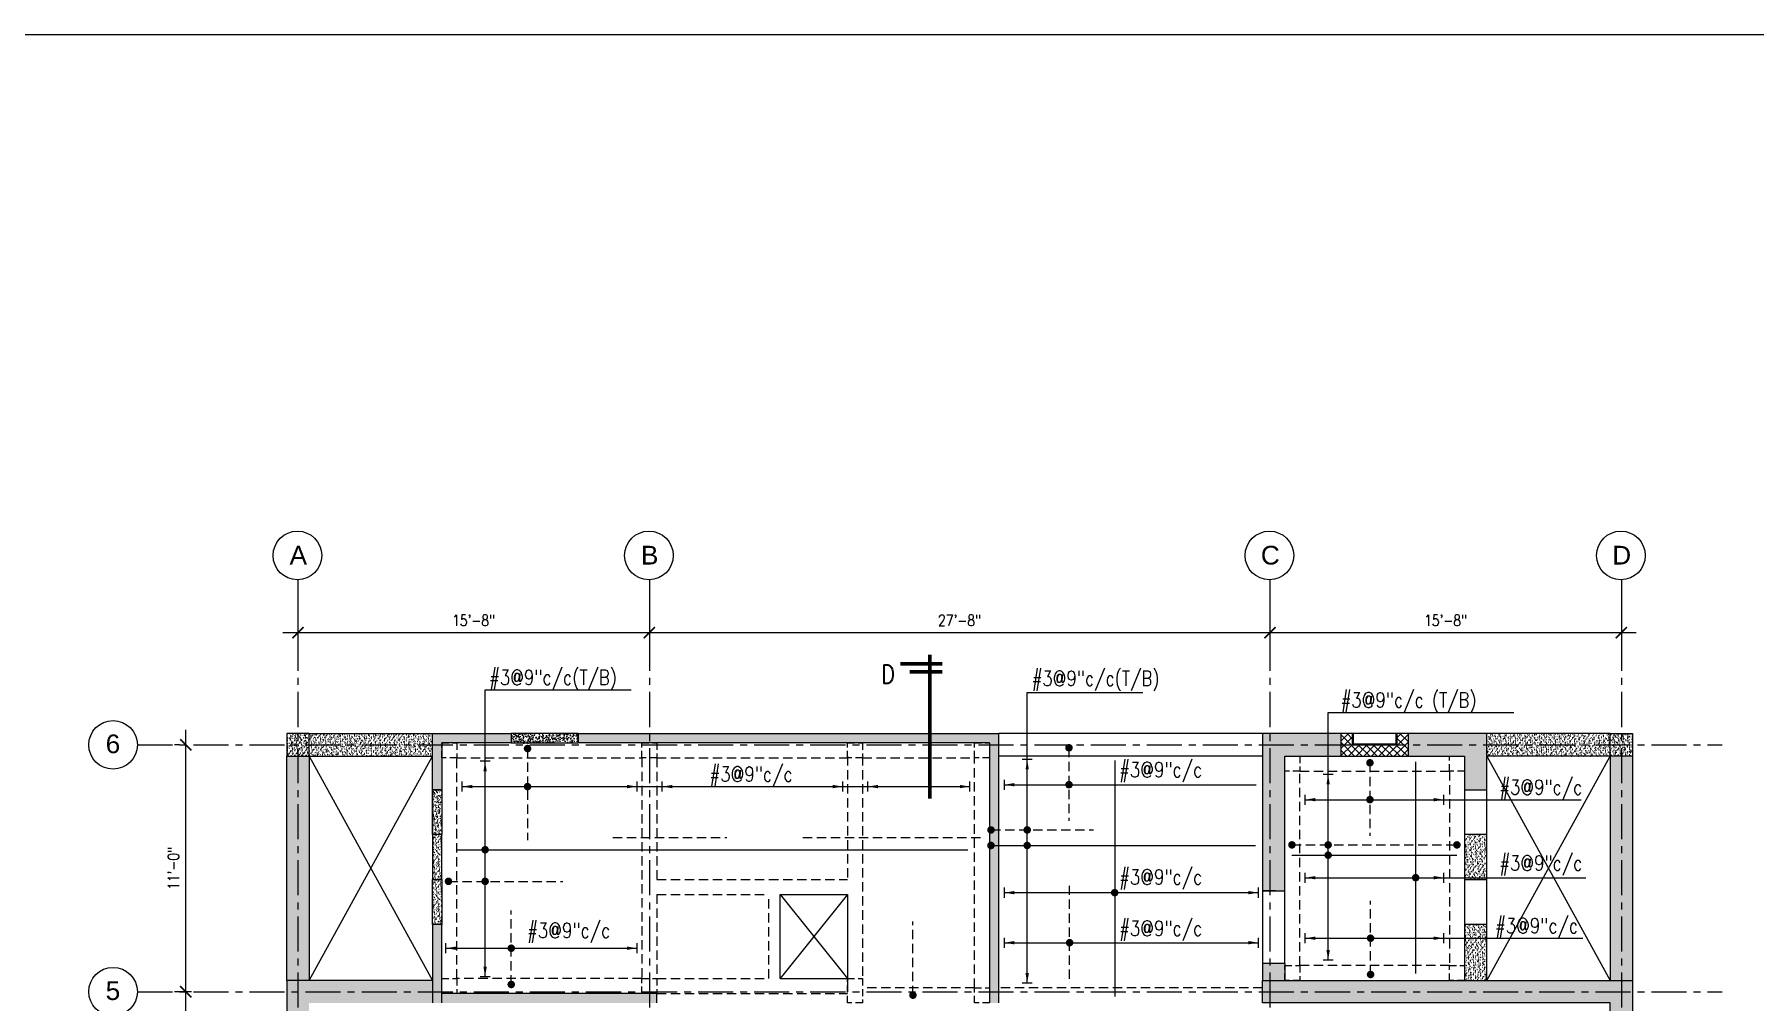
# Model space of a CAD drawing. Header units: inches. Extents: x 17147 to 26472, y -24737 to -16604.
# Drawn here: x 20812 to 21732, y -23245 to -22728 of the extents above; entities that cross this region are included whole.
import ezdxf
from ezdxf.enums import TextEntityAlignment as Align

# ---------------------------------------------------------------- set-up
doc = ezdxf.new("R2010")
doc.units = ezdxf.units.IN
doc.header["$MEASUREMENT"] = 0
doc.linetypes.add('CENTER', pattern=[2, 1.25, -0.25, 0.25, -0.25])
doc.linetypes.add('HIDDEN', pattern=[0.375, 0.25, -0.125])
for name, color, linetype in [('A-HATCH RCC', 8, 'Continuous'), ('A-RCC-SHWL', 4, 'Continuous'), ('A-WALL-B', 33, 'Continuous'), ('A-WALL-RAMPED EARTH', 4, 'Continuous'), ('ARROW', 2, 'Continuous'), ('BOTT. BAR', 5, 'Continuous'), ('DIM', 2, 'Continuous'), ('DOT', 2, 'Continuous'), ('GC', 3, 'Continuous'), ('Grid line', 1, 'CENTER'), ('GT', 4, 'Continuous'), ('LEVEL', 2, 'Continuous'), ('P-BEAM', 3, 'Continuous'), ('SECMARK', 2, 'Continuous'), ('TEXT2', 3, 'Continuous'), ('TEXT3', 4, 'Continuous'), ('TOP BAR', 5, 'HIDDEN'), ('WALL', 3, 'Continuous')]:
    doc.layers.add(name, color=color, linetype=linetype)
doc.layers.add('GD', color=1, linetype='Continuous', lineweight=9)
doc.styles.add('dim', font='arial.ttf')
doc.styles.add('DIM 1_1 (A)', font='simplex.shx', dxfattribs={"width": 0.8})
doc.styles.add('DIM 1_8 (A)', font='simplex.shx', dxfattribs={"width": 0.8})
doc.styles.add('DIM 3_16 (A)', font='simplex.shx', dxfattribs={"width": 0.8})
doc.dimstyles.new('DIM 3_16 (A)', dxfattribs={"dimtxt": 6, "dimasz": 6, "dimexe": 6, "dimexo": 6, "dimgap": 3, "dimtad": 1, "dimdec": 0, "dimzin": 3, "dimdsep": 46, "dimlunit": 4, "dimtxsty": 'DIM 3_16 (A)', "dimblk": 'ARCHTICK', "dimcen": 6, "dimdle": 8, "dimclrd": 2, "dimclre": 2, "dimclrt": 3, "dimadec": 0, "dimazin": 2, "dimtfac": 1, "dimtdec": 0, "dimtofl": 0, "dimtmove": 0, "dimatfit": 3, "dimfxl": 0, "dimtolj": 1, "dimtzin": 0, "dimlwd": -1, "dimlwe": -1, "dimarcsym": 0})
pattern_1 = [(127.5, (-13273782.693, -107078831.9895), (-1.957652949317, -0.06400125184), [0, -1.54432, 0, -1.7272, 0, -1.651]), (97.5, (-13273782.693, -107078831.9895), (-2.867300402273, 1.79809313255), [0, -0.83312, 0, -1.39192, 0, -0.5334]), (57.5, (-13273782.693, -107078833.2392), (-0.005748738714, 3.163969480966), [0, -0.508, 0, -1.8288, 0, -2.3876]), (47.5, (-13273782.693, -107078833.2392), (-0.89171729303, 3.05422580989), [0, -0.254, 0, -1.19888, 0, -1.3716])]
pattern_2 = [(127.5, (-13273782.693, -107078831.9895), (-1.957652949317, -0.06400125184), [0, -1.54432, 0, -1.7272, 0, -1.651]), (97.5, (-13273782.693, -107078831.9895), (-2.867300402273, 1.79809313255), [0, -0.83312, 0, -1.39192, 0, -0.5334]), (57.5, (-13273782.693, -107078833.2392), (-0.005748738714, 3.163969480966), [0, -0.508, 0, -1.8288, 0, -2.3876]), (47.5, (-13273782.693, -107078833.2392), (-0.89171729303, 3.05422580989), [0, -0.254, 0, -1.19888, 0, -1.3716])]
pattern_3 = [(140, (-13273782.693, -107078831.9895), (0.31878171078, 3.64369337992), [0.381, -4.191]), (85, (-13273782.693, -107078831.9895), (-3.82113690478, -0.7048684285), [0.3048, -3.3528116834]), (190.4514447, (-13273782.6664, -107078831.686), (-3.50235503824, 2.93882494181), [0.323800176, -3.561804892]), (136.1842, (-13273783.709, -107078831.9895), (0.84084655865, 5.42158081784), [0.5715, -6.2865]), (186.63555761, (-13273783.639, -107078831.5377), (-4.94852249195, 4.74808268103), [0.4857004628, -5.3427121632]), (81.18415117, (-13273783.709, -107078831.9895), (-4.9485224917, 4.7480826813), [0.4571993414, -5.0291946384]), (111, (-13273783.455, -107078831.4815), (2.04530396374, 3.03228782538), [0.381, -4.191]), (56, (-13273783.455, -107078831.4815), (-3.68375932245, 1.23604056695), [0.3048, -3.3528]), (161.451445, (-13273783.2845, -107078831.2288), (-1.63845537772, 4.26832838557), [0.323800176, -3.561798752]), (127.5, (-13273782.693, -107078831.9895), (-1.691100777463, 0.061772065012), [0, -3.31216, 0, -3.4036, 0, -3.3655]), (97.5, (-13273782.693, -107078831.9895), (-2.003611496362, 1.336393250206), [0, -1.94056, 0, -3.23596, 0, -1.2827]), (57.5, (-13273782.693, -107078833.1223), (0.114574879853, 2.711811903337), [0, -1.27, 0, -3.9624, 0, -5.2578]), (47.5, (-13273782.693, -107078833.6303), (-0.508529820667, 2.96258362772), [0, -1.651, 0, -2.63144, 0, -3.7338])]

# ---------------------------------------------------------------- blocks, each defined once
blk = doc.blocks.new('_ARCHTICK')
at = {"color": 0, "linetype": 'ByBlock', "const_width": 0.15}
blk.add_lwpolyline([(-0.5, -0.5), (0.5, 0.5)], dxfattribs=at)
blk = doc.blocks.new('*D58')
at = {"layer": 'DEFPOINTS', "color": 0, "transparency": 16777216}
for p in [(20953.05, -23029.36), (21141.05, -23029.55), (21141.05, -23048.04)]:
    blk.add_point(p, dxfattribs=at)
at = {"layer": 'DIM', "color": 2, "transparency": 16777216}
for p, q in [((20953.05, -23035.36), (20953.05, -23054.04)), ((21141.05, -23035.55), (21141.05, -23054.04)), ((20945.05, -23048.04), (21149.05, -23048.04))]:
    blk.add_line(p, q, dxfattribs=at)
at = {"layer": 'DIM', "color": 2, "transparency": 16777216, "xscale": 6, "yscale": 6, "zscale": 6, "rotation": 180}
blk.add_blockref('_ARCHTICK', (20953.05, -23048.04), dxfattribs=at)
at = {"layer": 'DIM', "color": 2, "transparency": 16777216, "xscale": 6, "yscale": 6, "zscale": 6}
blk.add_blockref('_ARCHTICK', (21141.05, -23048.04), dxfattribs=at)
at = {"layer": 'DIM', "color": 3, "transparency": 16777216, "insert": (21047.05, -23041.47), "char_height": 6, "attachment_point": 5, "style": 'DIM 3_16 (A)'}
blk.add_mtext('\\A1;15\'-8"', dxfattribs=at)
blk = doc.blocks.new('*D59')
at = {"layer": 'DEFPOINTS', "color": 0, "transparency": 16777216}
for p in [(20893.05, -23108.04), (20895.61, -23108.04), (20902.09, -23240.04)]:
    blk.add_point(p, dxfattribs=at)
at = {"layer": 'DIM', "color": 2, "transparency": 16777216}
for p, q in [((20893.05, -23248.04), (20893.05, -23100.04)), ((20889.61, -23108.04), (20887.05, -23108.04)), ((20896.09, -23240.04), (20887.05, -23240.04))]:
    blk.add_line(p, q, dxfattribs=at)
at = {"layer": 'DIM', "color": 2, "transparency": 16777216, "xscale": 6, "yscale": 6, "zscale": 6}
for p, rotation in [((20893.05, -23108.04), 90), ((20893.05, -23240.04), 270)]:
    blk.add_blockref('_ARCHTICK', p, dxfattribs=dict(at, rotation=rotation))
at = {"layer": 'DIM', "color": 3, "transparency": 16777216, "insert": (20886.48, -23174.04), "char_height": 6, "attachment_point": 5, "rotation": 90, "style": 'DIM 3_16 (A)'}
blk.add_mtext('\\A1;11\'-0"', dxfattribs=at)
blk = doc.blocks.new('*D60')
at = {"layer": 'DEFPOINTS', "color": 0, "transparency": 16777216}
for p in [(20893.05, -23240.04), (20895.33, -23240.04), (20902.02, -23390.04)]:
    blk.add_point(p, dxfattribs=at)
at = {"layer": 'DIM', "color": 2, "transparency": 16777216}
for p, q in [((20893.05, -23398.04), (20893.05, -23232.04)), ((20889.33, -23240.04), (20887.05, -23240.04)), ((20896.02, -23390.04), (20887.05, -23390.04))]:
    blk.add_line(p, q, dxfattribs=at)
at = {"layer": 'DIM', "color": 2, "transparency": 16777216, "xscale": 6, "yscale": 6, "zscale": 6}
for p, rotation in [((20893.05, -23240.04), 90), ((20893.05, -23390.04), 270)]:
    blk.add_blockref('_ARCHTICK', p, dxfattribs=dict(at, rotation=rotation))
at = {"layer": 'DIM', "color": 3, "transparency": 16777216, "insert": (20886.48, -23315.04), "char_height": 6, "attachment_point": 5, "rotation": 90, "style": 'DIM 3_16 (A)'}
blk.add_mtext('\\A1;12\'-6"', dxfattribs=at)
blk = doc.blocks.new('*D64')
at = {"layer": 'DEFPOINTS', "color": 0, "transparency": 16777216}
for p in [(21141.05, -23029.36), (21473.05, -23029.7), (21473.05, -23048.04)]:
    blk.add_point(p, dxfattribs=at)
at = {"layer": 'DIM', "color": 2, "transparency": 16777216}
for p, q in [((21141.05, -23035.36), (21141.05, -23054.04)), ((21473.05, -23035.7), (21473.05, -23054.04)), ((21133.05, -23048.04), (21481.05, -23048.04))]:
    blk.add_line(p, q, dxfattribs=at)
at = {"layer": 'DIM', "color": 2, "transparency": 16777216, "xscale": 6, "yscale": 6, "zscale": 6, "rotation": 180}
blk.add_blockref('_ARCHTICK', (21141.05, -23048.04), dxfattribs=at)
at = {"layer": 'DIM', "color": 2, "transparency": 16777216, "xscale": 6, "yscale": 6, "zscale": 6}
blk.add_blockref('_ARCHTICK', (21473.05, -23048.04), dxfattribs=at)
at = {"layer": 'DIM', "color": 3, "transparency": 16777216, "insert": (21307.05, -23041.47), "char_height": 6, "attachment_point": 5, "style": 'DIM 3_16 (A)'}
blk.add_mtext('\\A1;27\'-8"', dxfattribs=at)
blk = doc.blocks.new('*D65')
at = {"layer": 'DEFPOINTS', "color": 0, "transparency": 16777216}
for p in [(21473.05, -23029.51), (21661.05, -23029.7), (21661.05, -23048.04)]:
    blk.add_point(p, dxfattribs=at)
at = {"layer": 'DIM', "color": 2, "transparency": 16777216}
for p, q in [((21473.05, -23035.51), (21473.05, -23054.04)), ((21661.05, -23035.7), (21661.05, -23054.04)), ((21465.05, -23048.04), (21669.05, -23048.04))]:
    blk.add_line(p, q, dxfattribs=at)
at = {"layer": 'DIM', "color": 2, "transparency": 16777216, "xscale": 6, "yscale": 6, "zscale": 6, "rotation": 180}
blk.add_blockref('_ARCHTICK', (21473.05, -23048.04), dxfattribs=at)
at = {"layer": 'DIM', "color": 2, "transparency": 16777216, "xscale": 6, "yscale": 6, "zscale": 6}
blk.add_blockref('_ARCHTICK', (21661.05, -23048.04), dxfattribs=at)
at = {"layer": 'DIM', "color": 3, "transparency": 16777216, "insert": (21567.05, -23041.47), "char_height": 6, "attachment_point": 5, "style": 'DIM 3_16 (A)'}
blk.add_mtext('\\A1;15\'-8"', dxfattribs=at)
blk = doc.blocks.new('S1')
at = {"layer": 'SECMARK', "const_width": 0.25}
for points in [[(0, 9.61), (0, 0)], [(-1.98, 9.01), (0.83, 9.01)], [(-1.34, 8.48), (0.83, 8.48)]]:
    blk.add_lwpolyline(points, dxfattribs=at)
at = {"layer": 'TEXT3', "style": 'DIM 1_1 (A)', "width": 0.8}
blk.add_attdef('A', (-2.65, 6.42), '', height=1.5, dxfattribs=at)

msp = doc.modelspace()

# ---------------------------------------------------------------- hatches: boundary and pattern name
at = {"layer": 'A-HATCH RCC'}
h = msp.add_hatch(dxfattribs=at)
h.set_pattern_fill('AR-SAND', color=256, scale=0.04, angle=90)
h.set_pattern_definition(pattern_1)
h.paths.add_polyline_path([(20947.05279, -23114.04359), (20959.05279, -23114.04359), (20959.05279, -23102.04359), (20947.05279, -23102.04359)])
h = msp.add_hatch(dxfattribs=at)
h.set_pattern_fill('AR-SAND', color=256, scale=0.04, angle=90)
h.set_pattern_definition(pattern_1)
h.paths.add_polyline_path([(21025.05279, -23108.04359), (20959.05279, -23108.04359), (20959.05279, -23114.04359), (21025.05279, -23114.04359)])
h.paths.add_polyline_path([(21025.05279, -23102.04359), (20959.05279, -23102.04359), (20959.05279, -23108.04359), (21025.05279, -23108.04359)])
h = msp.add_hatch(dxfattribs=at)
h.set_pattern_fill('AR-CONC', color=256, scale=0.02, angle=90)
h.set_pattern_definition([(140, (-13273782.693, -107078831.9895), (0.31878171078, 3.64369337992), [0.381, -4.191]), (85, (-13273782.693, -107078831.9895), (-3.82113690478, -0.7048684285), [0.3048, -3.3528116834]), (190.4514447, (-13273782.6664, -107078831.686), (-3.50235503824, 2.93882494181), [0.323800176, -3.561804892]), (136.1842, (-13273783.709, -107078831.9895), (0.84084655865, 5.42158081784), [0.5715, -6.2865]), (186.63555761, (-13273783.639, -107078831.5377), (-4.94852249195, 4.74808268103), [0.4857004628, -5.3427121632]), (81.18415117, (-13273783.709, -107078831.9895), (-4.9485224917, 4.7480826813), [0.4571993414, -5.0291946384]), (111, (-13273783.455, -107078831.4815), (2.04530396374, 3.03228782538), [0.381, -4.191]), (56, (-13273783.455, -107078831.4815), (-3.68375932245, 1.23604056695), [0.3048, -3.3528]), (161.451445, (-13273783.2845, -107078831.2288), (-1.63845537772, 4.26832838557), [0.323800176, -3.561798752]), (127.5, (-13273782.693, -107078831.9895), (-1.691100777463, 0.061772065012), [0, -3.31216, 0, -3.4036, 0, -3.3655]), (97.5, (-13273782.693, -107078831.9895), (-2.003611496362, 1.336393250206), [0, -1.94056, 0, -3.23596, 0, -1.2827]), (57.5, (-13273782.693, -107078833.1223), (0.114574879853, 2.711811903337), [0, -1.27, 0, -3.9624, 0, -5.2578]), (47.5, (-13273782.693, -107078833.6303), (-0.508529820667, 2.96258362772), [0, -1.651, 0, -2.63144, 0, -3.7338])])
h.paths.add_polyline_path([(21103.05279, -23102.04359), (21103.05279, -23107.04359), (21323.05279, -23107.04359), (21323.05279, -23246.04359), (21328.05279, -23246.04359), (21328.05279, -23102.04359)])
h.paths.add_polyline_path([(21067.05279, -23107.04359), (21067.05279, -23102.04359), (21025.05279, -23102.04359), (21025.05279, -23132.04359), (21030.05279, -23132.04359), (21030.05279, -23107.04359)])
h = msp.add_hatch(dxfattribs=at)
h.set_pattern_fill('AR-CONC', color=256, scale=0.02, angle=90)
h.set_pattern_definition(pattern_3)
h.paths.add_polyline_path([(21067.05279, -23107.04359), (21103.05279, -23107.04359), (21103.05279, -23102.04359), (21067.05279, -23102.04359)])
h = msp.add_hatch(dxfattribs=at)
h.set_pattern_fill('AR-SAND', color=256, scale=0.04, angle=90)
h.set_pattern_definition(pattern_2)
h.paths.add_polyline_path([(21511.05279, -23114.04359), (21511.05279, -23102.04359), (21469.05279, -23102.04359), (21469.05279, -23186.04359), (21481.05279, -23186.04359), (21481.05279, -23114.04359)])
h.paths.add_polyline_path([(21547.05279, -23102.04359), (21547.05279, -23114.04359), (21577.05279, -23114.04359), (21577.05279, -23132.04359), (21589.05279, -23132.04359), (21589.05279, -23102.04359)])
h = msp.add_hatch(dxfattribs=at)
h.set_pattern_fill('ANSI37', color=256, scale=0.9, angle=360)
h.set_pattern_definition([(45, (-13273853.4039, -107078866.9738), (-2.02055762724, 2.02055762724), []), (135, (-13273853.4039, -107078866.9738), (-2.02055762724, -2.02055762724), [])])
h.paths.add_polyline_path([(21547.05279, -23102.04359), (21541.05279, -23102.04359), (21541.05279, -23108.04359), (21517.05279, -23108.04359), (21517.05279, -23102.04359), (21511.05279, -23102.04359), (21511.05279, -23114.04359), (21547.05279, -23114.04359)])
h = msp.add_hatch(dxfattribs=at)
h.set_pattern_fill('AR-SAND', color=256, scale=0.04, angle=90)
h.set_pattern_definition(pattern_1)
h.paths.add_polyline_path([(21655.05279, -23102.04359), (21589.05279, -23102.04359), (21589.05279, -23108.04359), (21655.05279, -23108.04359)])
h.paths.add_polyline_path([(21655.05279, -23108.04359), (21589.05279, -23108.04359), (21589.05279, -23114.04359), (21655.05279, -23114.04359)])
h = msp.add_hatch(dxfattribs=at)
h.set_pattern_fill('AR-SAND', color=256, scale=0.04, angle=90)
h.set_pattern_definition(pattern_1)
h.paths.add_polyline_path([(21667.05279, -23114.04359), (21655.05279, -23114.04359), (21655.05279, -23102.04359), (21667.05279, -23102.04359)])
h = msp.add_hatch(dxfattribs=at)
h.set_pattern_fill('AR-SAND', color=256, scale=0.04, angle=90)
h.set_pattern_definition(pattern_1)
h.paths.add_polyline_path([(20959.05279, -23114.04359), (20953.05279, -23114.04359), (20953.05279, -23234.04359), (20959.05279, -23234.04359)])
h.paths.add_polyline_path([(20953.05279, -23114.04359), (20947.05279, -23114.04359), (20947.05279, -23234.04359), (20953.05279, -23234.04359)])
h = msp.add_hatch(dxfattribs=at)
h.set_pattern_fill('AR-SAND', color=256, scale=0.04, angle=90)
h.set_pattern_definition(pattern_1)
h.paths.add_polyline_path([(21667.05279, -23114.04359), (21661.05279, -23114.04359), (21661.05279, -23234.04359), (21667.05279, -23234.04359)])
h.paths.add_polyline_path([(21661.05279, -23114.04359), (21655.05279, -23114.04359), (21655.05279, -23234.04359), (21661.05279, -23234.04359)])
h = msp.add_hatch(dxfattribs=at)
h.set_pattern_fill('AR-CONC', color=256, scale=0.02, angle=90)
h.set_pattern_definition(pattern_3)
h.paths.add_polyline_path([(21025.05279, -23156.04359), (21030.05279, -23156.04359), (21030.05279, -23132.04359), (21025.05279, -23132.04359)])
h = msp.add_hatch(dxfattribs=at)
h.set_pattern_fill('AR-SAND', color=256, angle=270)
h.set_pattern_definition([(307.5, (10176.9902, 31857.1465), (1.92682377, 0.06299336), [0, -1.52, 0, -1.7, 0, -1.625]), (277.5, (10176.9902, 31857.1465), (2.82214607, -1.7697767), [0, -0.82, 0, -1.37, 0, -0.525]), (237.5, (10176.9902, 31858.3765), (0.005659054, -3.11414186), [0, -0.5, 0, -1.8, 0, -2.35]), (227.5, (10176.9902, 31858.3765), (0.87767556, -3.0061266), [0, -0.25, 0, -1.18, 0, -1.35])])
h.paths.add_polyline_path([(21025.05279, -23180.04359), (21030.05279, -23180.04359), (21030.05279, -23156.04359), (21025.05279, -23156.04359)])
h = msp.add_hatch(dxfattribs=at)
h.set_pattern_fill('AR-SAND', color=256, scale=0.04, angle=90)
h.set_pattern_definition(pattern_2)
h.paths.add_polyline_path([(21589.05279, -23156.04359), (21577.05279, -23156.04359), (21577.05279, -23180.04359), (21589.05279, -23180.04359)])
h = msp.add_hatch(dxfattribs=at)
h.set_pattern_fill('AR-SAND', color=256, angle=270)
h.set_pattern_definition([(307.5, (10176.9902, 31833.1465), (1.92682377, 0.06299336), [0, -1.52, 0, -1.7, 0, -1.625]), (277.5, (10176.9902, 31833.1465), (2.82214607, -1.7697767), [0, -0.82, 0, -1.37, 0, -0.525]), (237.5, (10176.9902, 31834.3765), (0.005659054, -3.11414186), [0, -0.5, 0, -1.8, 0, -2.35]), (227.5, (10176.9902, 31834.3765), (0.87767556, -3.0061266), [0, -0.25, 0, -1.18, 0, -1.35])])
h.paths.add_polyline_path([(21025.05279, -23204.04359), (21030.05279, -23204.04359), (21030.05279, -23180.04359), (21025.05279, -23180.04359)])
h = msp.add_hatch(dxfattribs=at)
h.set_pattern_fill('AR-SAND', color=256, scale=0.04, angle=90)
h.set_pattern_definition(pattern_2)
h.paths.add_polyline_path([(21145.05279, -23241.04359), (21030.05279, -23241.04359), (21030.05279, -23204.04359), (21025.05279, -23204.04359), (21025.05279, -23234.04359), (20947.05279, -23234.04359), (20947.05279, -23258.04359), (20953.05279, -23258.04359), (20953.05279, -23258.04359), (20959.05279, -23258.04359), (20959.05279, -23246.04359), (21145.05279, -23246.04359), (21145.05279, -23246.04359)])
h = msp.add_hatch(dxfattribs=at)
h.set_pattern_fill('AR-SAND', color=256, scale=0.04, angle=90)
h.set_pattern_definition([(127.5, (-13273778.693, -107078830.9895), (-1.957652949317, -0.06400125184), [0, -1.54432, 0, -1.7272, 0, -1.651]), (97.5, (-13273778.693, -107078830.9895), (-2.867300402273, 1.79809313255), [0, -0.83312, 0, -1.39192, 0, -0.5334]), (57.5, (-13273778.693, -107078832.2392), (-0.005748738714, 3.163969480966), [0, -0.508, 0, -1.8288, 0, -2.3876]), (47.5, (-13273778.693, -107078832.2392), (-0.89171729303, 3.05422580989), [0, -0.254, 0, -1.19888, 0, -1.3716])])
h.paths.add_polyline_path([(21589.05279, -23204.04359), (21577.05279, -23204.04359), (21577.05279, -23234.04359), (21589.05279, -23234.04359)])
h = msp.add_hatch(dxfattribs=at)
h.set_pattern_fill('AR-SAND', color=256, scale=0.04, angle=90)
h.set_pattern_definition([(127.5, (21471.6019, -23226.8887), (-1.957653, -0.064001), [0, -1.54432, 0, -1.7272, 0, -1.651]), (97.5, (21471.6019, -23226.8887), (-2.8673, 1.798093), [0, -0.83312, 0, -1.39192, 0, -0.5334]), (57.5, (21471.6019, -23228.1384), (-0.005749, 3.16397), [0, -0.508, 0, -1.8288, 0, -2.3876]), (47.5, (21471.602, -23228.1384), (-0.891717, 3.054226), [0, -0.254, 0, -1.19888, 0, -1.3716])])
h.paths.add_polyline_path([(21473.05279, -23225.04359), (21469.05279, -23225.04359), (21469.05279, -23234.04359), (21473.05279, -23234.04359)])
h.paths.add_polyline_path([(21473.05279, -23225.04359), (21473.05279, -23234.04359), (21481.05279, -23234.04359), (21481.05279, -23225.04359)])
h.paths.add_polyline_path([(21469.05279, -23234.04359), (21667.05279, -23234.04359), (21667.05279, -23258.04359), (21655.05279, -23258.04359), (21655.05279, -23246.04359), (21469.05279, -23246.04359)])

# ---------------------------------------------------------------- linework, layer by layer
at = {"linetype": 'ByBlock'}
msp.add_lwpolyline([(20690.02909, -22728.11519), (23473.62384, -22728.11519), (23473.62384, -24700.22745), (20690.02909, -24700.22745)], close=True, dxfattribs=at)
at = {"layer": 'A-RCC-SHWL', "color": 6, "linetype": 'HIDDEN', "ltscale": 15}
for points in [[(21030.05279, -23107.04359), (21038.05279, -23107.04359), (21038.05279, -23115.04359), (21030.05279, -23115.04359)], [(21137.05279, -23107.04359), (21145.05279, -23107.04359), (21145.05279, -23115.04359), (21137.05279, -23115.04359)], [(21247.05279, -23107.04359), (21255.05279, -23107.04359), (21255.05279, -23115.04359), (21247.05279, -23115.04359)], [(21315.05279, -23107.04359), (21323.05279, -23107.04359), (21323.05279, -23115.04359), (21315.05279, -23115.04359)], [(21481.05279, -23114.04359), (21489.05279, -23114.04359), (21489.05279, -23122.04359), (21481.05279, -23122.04359)], [(21569.05279, -23114.04359), (21577.05279, -23114.04359), (21577.05279, -23122.04359), (21569.05279, -23122.04359)], [(21481.05279, -23226.04359), (21489.05279, -23226.04359), (21489.05279, -23234.04359), (21481.05279, -23234.04359)], [(21569.05279, -23226.04359), (21577.05279, -23226.04359), (21577.05279, -23234.04359), (21569.05279, -23234.04359)], [(21030.05279, -23233.04359), (21038.05279, -23233.04359), (21038.05279, -23241.04359), (21030.05279, -23241.04359)], [(21137.05279, -23233.04359), (21145.05279, -23233.04359), (21145.05279, -23241.04359), (21137.05279, -23241.04359)], [(21247.05279, -23233.04359), (21255.05279, -23233.04359), (21255.05279, -23246.04359), (21247.05279, -23246.04359)], [(21315.05279, -23238.04359), (21323.05279, -23238.04359), (21323.05279, -23246.04359), (21315.05279, -23246.04359)]]:
    msp.add_lwpolyline(points, close=True, dxfattribs=at)
at = {"layer": 'A-WALL-B'}
for p, q in [((21511.05279, -23102.04359), (21511.05279, -23114.04359)), ((21547.05279, -23102.04359), (21547.05279, -23114.04359)), ((21476.05279, -23186.04359), (21469.05279, -23186.04359))]:
    msp.add_line(p, q, dxfattribs=at)
at = {"layer": 'A-WALL-RAMPED EARTH'}
for p, q in [((20959.05279, -23102.04359), (21025.05279, -23102.04359)), ((21025.05279, -23102.04359), (21067.05279, -23102.04359)), ((21025.05279, -23132.04359), (21025.05279, -23102.04359)), ((21067.05279, -23107.04359), (21030.05279, -23107.04359)), ((21030.05279, -23107.04359), (21030.05279, -23132.04359)), ((21067.05279, -23102.04359), (21067.05279, -23107.04359)), ((21103.05279, -23102.04359), (21328.05279, -23102.04359)), ((21103.05279, -23102.04359), (21103.05279, -23107.04359)), ((21323.05279, -23107.04359), (21103.05279, -23107.04359)), ((21323.05279, -23107.04359), (21323.05279, -23246.04359)), ((21328.05279, -23246.04359), (21328.05279, -23102.04359)), ((21655.05279, -23102.04359), (21589.05279, -23102.04359)), ((20947.05279, -23234.04359), (20947.05279, -23114.04359)), ((20959.05279, -23114.04359), (20959.05279, -23234.04359)), ((20959.05279, -23114.04359), (21025.05279, -23114.04359)), ((21655.05279, -23114.04359), (21589.05279, -23114.04359)), ((21655.05279, -23114.04359), (21655.05279, -23234.04359)), ((21667.05279, -23114.04359), (21667.05279, -23234.04359)), ((21030.05279, -23132.04359), (21025.05279, -23132.04359)), ((21030.05279, -23204.04359), (21025.05279, -23204.04359)), ((21025.05279, -23204.04359), (21025.05279, -23246.04359)), ((21030.05279, -23246.04359), (21030.05279, -23204.04359)), ((21481.05279, -23225.04359), (21469.05279, -23225.04359)), ((21469.05279, -23225.04359), (21469.05279, -23234.04359)), ((21481.05279, -23225.04359), (21481.05279, -23234.04359)), ((21025.05279, -23234.04359), (20947.05279, -23234.04359)), ((20947.05279, -23234.04359), (20947.05279, -23258.04359)), ((21145.05279, -23241.04359), (21030.05279, -23241.04359)), ((21145.05279, -23246.04359), (21145.05279, -23241.04359))]:
    msp.add_line(p, q, dxfattribs=at)
for points in [[(20947.05279, -23114.04359), (20959.05279, -23114.04359), (20959.05279, -23102.04359), (20947.05279, -23102.04359)], [(21589.05279, -23102.04359), (21469.05279, -23102.04359), (21469.05279, -23186.04359), (21481.05279, -23186.04359), (21481.05279, -23114.04359), (21577.05279, -23114.04359), (21577.05279, -23132.04359), (21589.05279, -23132.04359)], [(21667.05279, -23114.04359), (21655.05279, -23114.04359), (21655.05279, -23102.04359), (21667.05279, -23102.04359)], [(21025.05279, -23180.04359), (21030.05279, -23180.04359), (21030.05279, -23156.04359), (21025.05279, -23156.04359)], [(21589.05279, -23156.04359), (21577.05279, -23156.04359), (21577.05279, -23180.04359), (21589.05279, -23180.04359)], [(21589.05279, -23204.04359), (21577.05279, -23204.04359), (21577.05279, -23234.04359), (21589.05279, -23234.04359)], [(21469.05279, -23234.04359), (21667.05279, -23234.04359), (21667.05279, -23258.04359), (21655.05279, -23258.04359), (21655.05279, -23246.04359), (21469.05279, -23246.04359)]]:
    msp.add_lwpolyline(points, close=True, dxfattribs=at)
for points in [[(21517.05279, -23102.04359), (21517.05279, -23108.04359), (21541.05279, -23108.04359), (21541.05279, -23102.04359)], [(21517.55279, -23102.04359), (21517.55279, -23107.54359), (21540.55279, -23107.54359), (21540.55279, -23102.04359)]]:
    msp.add_lwpolyline(points, dxfattribs=at)
at = {"layer": 'ARROW', "color": 2}
for p, q in [((21053.18509, -23232.02985), (21053.18509, -23078.64451)), ((21053.18509, -23078.64451), (21131.2598, -23078.64451)), ((21343.18509, -23235.50256), (21343.18509, -23079.98561)), ((21343.18509, -23079.98561), (21405.12488, -23079.98561)), ((21504.18509, -23223.18357), (21504.18509, -23090.71528)), ((21504.18509, -23090.71528), (21603.56857, -23090.71528)), ((21040.97006, -23130.36797), (21312.50835, -23130.36797)), ((21330.97006, -23129.36797), (21465.6163, -23129.36797)), ((21491.97006, -23137.36797), (21639.46463, -23137.36797)), ((21491.97006, -23179.09433), (21642.11308, -23179.09433)), ((21330.97006, -23187.09194), (21466.86615, -23187.09194)), ((21032.24575, -23216.80294), (21134.4851, -23216.80294)), ((21330.97006, -23213.85477), (21466.87008, -23213.85477)), ((21491.97006, -23211.45986), (21640.52616, -23211.45986))]:
    msp.add_line(p, q, dxfattribs=at)
at = {"layer": 'ARROW', "color": 4}
for p, q in [((21055.86509, -23116.83212), (21050.50509, -23116.83212)), ((21345.86509, -23115.83212), (21340.50509, -23115.83212)), ((21506.86509, -23123.83212), (21501.50509, -23123.83212)), ((21040.97006, -23133.04797), (21040.97006, -23127.68797)), ((21134.50835, -23133.04797), (21134.50835, -23127.68797)), ((21147.97006, -23133.04797), (21147.97006, -23127.68797)), ((21244.50835, -23133.04797), (21244.50835, -23127.68797)), ((21257.97006, -23133.04797), (21257.97006, -23127.68797)), ((21312.50835, -23133.04797), (21312.50835, -23127.68797)), ((21330.97006, -23132.04797), (21330.97006, -23126.68797)), ((21491.97006, -23140.04797), (21491.97006, -23134.68797)), ((21566.04668, -23140.04797), (21566.04668, -23134.68797)), ((21491.97006, -23181.77433), (21491.97006, -23176.41433)), ((21566.04668, -23181.77433), (21566.04668, -23176.41433)), ((21330.97006, -23189.77194), (21330.97006, -23184.41194)), ((21466.86615, -23189.77194), (21466.86615, -23184.41194)), ((21491.97006, -23214.13986), (21491.97006, -23208.77986)), ((21566.04668, -23214.13986), (21566.04668, -23208.77986)), ((21032.24575, -23219.48294), (21032.24575, -23214.12294)), ((21134.4851, -23219.48294), (21134.4851, -23214.12294)), ((21330.97006, -23216.53477), (21330.97006, -23211.17477)), ((21466.87008, -23216.53477), (21466.87008, -23211.17477)), ((21506.86509, -23223.18357), (21501.50509, -23223.18357)), ((21055.86509, -23232.02985), (21050.50509, -23232.02985)), ((21345.86509, -23235.50256), (21340.50509, -23235.50256))]:
    msp.add_line(p, q, dxfattribs=at)
at = {"layer": 'ARROW', "color": 2}
for points in [[(21052.29175, -23122.19212), (21054.07842, -23122.19212), (21053.18509, -23116.83212)], [(21342.29175, -23121.19212), (21344.07842, -23121.19212), (21343.18509, -23115.83212)], [(21503.29175, -23129.19212), (21505.07842, -23129.19212), (21504.18509, -23123.83212)], [(21046.33006, -23129.47463), (21046.33006, -23131.2613), (21040.97006, -23130.36797)], [(21129.14835, -23129.47463), (21129.14835, -23131.2613), (21134.50835, -23130.36797)], [(21153.33006, -23129.47463), (21153.33006, -23131.2613), (21147.97006, -23130.36797)], [(21239.14835, -23129.47463), (21239.14835, -23131.2613), (21244.50835, -23130.36797)], [(21263.33006, -23129.47463), (21263.33006, -23131.2613), (21257.97006, -23130.36797)], [(21307.14835, -23129.47463), (21307.14835, -23131.2613), (21312.50835, -23130.36797)], [(21336.33006, -23128.47463), (21336.33006, -23130.2613), (21330.97006, -23129.36797)], [(21497.33006, -23136.47463), (21497.33006, -23138.2613), (21491.97006, -23137.36797)], [(21560.68668, -23136.47463), (21560.68668, -23138.2613), (21566.04668, -23137.36797)], [(21497.33006, -23178.201), (21497.33006, -23179.98766), (21491.97006, -23179.09433)], [(21560.68668, -23178.201), (21560.68668, -23179.98766), (21566.04668, -23179.09433)], [(21336.33006, -23186.1986), (21336.33006, -23187.98527), (21330.97006, -23187.09194)], [(21461.50615, -23186.1986), (21461.50615, -23187.98527), (21466.86615, -23187.09194)], [(21037.60575, -23215.90961), (21037.60575, -23217.69628), (21032.24575, -23216.80294)], [(21129.1251, -23215.90961), (21129.1251, -23217.69628), (21134.4851, -23216.80294)], [(21336.33006, -23212.96144), (21336.33006, -23214.7481), (21330.97006, -23213.85477)], [(21461.51008, -23212.96144), (21461.51008, -23214.7481), (21466.87008, -23213.85477)], [(21497.33006, -23210.56652), (21497.33006, -23212.35319), (21491.97006, -23211.45986)], [(21503.29175, -23217.82357), (21505.07842, -23217.82357), (21504.18509, -23223.18357)], [(21560.68668, -23210.56652), (21560.68668, -23212.35319), (21566.04668, -23211.45986)], [(21052.29175, -23226.66985), (21054.07842, -23226.66985), (21053.18509, -23232.02985)], [(21342.29175, -23230.14256), (21344.07842, -23230.14256), (21343.18509, -23235.50256)]]:
    msp.add_solid(points, dxfattribs=at)
at = {"layer": 'BOTT. BAR', "linetype": 'ByBlock'}
for p, q in [((21390.00671, -23116.50026), (21390.00671, -23242.62483)), ((21551.00671, -23117.08213), (21551.00671, -23230.38733)), ((21323.8184, -23161.86505), (21465.34709, -23161.86505)), ((21038.05279, -23164.13356), (21311.47095, -23164.13356)), ((21484.8184, -23167.05419), (21573.07607, -23167.05419))]:
    msp.add_line(p, q, dxfattribs=at)
at = {"layer": 'DOT', "const_width": 2.01}
for points in [[(21364.53793, -23109.62724, 1), (21366.54793, -23109.62724, 1)], [(21074.88457, -23110.02144, 1), (21076.89457, -23110.02144, 1)], [(21525.53793, -23117.62724, 1), (21527.54793, -23117.62724, 1)], [(21074.88457, -23130.36797, 1), (21076.89457, -23130.36797, 1)], [(21364.53793, -23129.36797, 1), (21366.54793, -23129.36797, 1)], [(21525.53793, -23137.36797, 1), (21527.54793, -23137.36797, 1)], [(21322.8134, -23153.55094, 1), (21324.8234, -23153.55094, 1)], [(21342.18009, -23153.55094, 1), (21344.19009, -23153.55094, 1)], [(21052.18009, -23164.13356, 1), (21054.19009, -23164.13356, 1)], [(21322.8134, -23161.86505, 1), (21324.8234, -23161.86505, 1)], [(21342.18009, -23161.86505, 1), (21344.19009, -23161.86505, 1)], [(21483.8134, -23161.55094, 1), (21485.8234, -23161.55094, 1)], [(21503.18009, -23161.55094, 1), (21505.19009, -23161.55094, 1)], [(21572.07107, -23161.55094, 1), (21574.08107, -23161.55094, 1)], [(21503.18009, -23167.05419, 1), (21505.19009, -23167.05419, 1)], [(21032.57212, -23181.04359, 1), (21034.58212, -23181.04359, 1)], [(21052.18009, -23181.04359, 1), (21054.19009, -23181.04359, 1)], [(21550.00171, -23179.09433, 1), (21552.01171, -23179.09433, 1)], [(21389.00171, -23187.09194, 1), (21391.01171, -23187.09194, 1)], [(21066.15214, -23216.80294, 1), (21068.16214, -23216.80294, 1)], [(21364.87645, -23213.85477, 1), (21366.88645, -23213.85477, 1)], [(21525.87645, -23211.45986, 1), (21527.88645, -23211.45986, 1)], [(21066.15214, -23236.19436, 1), (21068.16214, -23236.19436, 1)], [(21525.87645, -23230.85128, 1), (21527.88645, -23230.85128, 1)], [(21281.07431, -23241.91642, 1), (21283.08431, -23241.91642, 1)]]:
    msp.add_lwpolyline(points, format="xyb", close=True, dxfattribs=at)
at = {"layer": 'GC'}
for centre in [(20952.79281, -23006.77218), (21140.79281, -23006.77218), (21472.79281, -23006.77218), (21660.79281, -23006.77218), (20854.14628, -23108.04359), (20854.14628, -23240.04359)]:
    msp.add_circle(centre, 13, dxfattribs=at)
at = {"layer": 'GD'}
for p, q in [((20959.05279, -23114.04359), (21025.05279, -23234.04359)), ((20959.05279, -23234.04359), (21025.05279, -23114.04359)), ((21589.05279, -23114.04359), (21655.05279, -23234.04359)), ((21589.05279, -23234.04359), (21655.05279, -23114.04359))]:
    msp.add_line(p, q, dxfattribs=at)
at = {"layer": 'Grid line', "ltscale": 15}
for p, q in [((20953.05279, -23019.76958), (20953.05279, -23870.04359)), ((21141.05279, -23019.76958), (21141.05279, -23870.04359)), ((21473.05279, -23019.76958), (21473.05279, -23870.04359)), ((21661.05279, -23019.76958), (21661.05279, -23870.04359)), ((20867.14628, -23108.04359), (21715.05279, -23108.04359)), ((20867.14628, -23240.04359), (21715.05279, -23240.04359))]:
    msp.add_line(p, q, dxfattribs=at)
at = {"layer": 'LEVEL', "color": 2, "linetype": 'ByBlock'}
for points in [[(21067.05279, -23107.04359), (21103.05279, -23107.04359), (21103.05279, -23102.04359), (21067.05279, -23102.04359)], [(21030.05279, -23156.04359), (21025.05279, -23156.04359), (21025.05279, -23132.04359), (21030.05279, -23132.04359)], [(21030.05279, -23204.04359), (21025.05279, -23204.04359), (21025.05279, -23180.04359), (21030.05279, -23180.04359)]]:
    msp.add_lwpolyline(points, close=True, dxfattribs=at)
at = {"layer": 'P-BEAM', "color": 2}
for p, q in [((21103.05279, -23102.04359), (21067.05279, -23102.04359)), ((21469.05279, -23102.04359), (21328.05279, -23102.04359)), ((21469.05279, -23114.04359), (21328.05279, -23114.04359)), ((21025.05279, -23132.04359), (21025.05279, -23156.04359)), ((21577.05279, -23132.04359), (21577.05279, -23156.04359)), ((21589.05279, -23156.04359), (21589.05279, -23132.04359)), ((21025.05279, -23204.04359), (21025.05279, -23180.04359)), ((21577.05279, -23180.04359), (21577.05279, -23204.04359)), ((21589.05279, -23204.04359), (21589.05279, -23180.04359)), ((21247.05279, -23188.04359), (21211.05279, -23233.04359)), ((21211.05279, -23188.04359), (21247.05279, -23233.04359)), ((21469.05279, -23186.04359), (21469.05279, -23225.04359)), ((21481.05279, -23225.04359), (21481.05279, -23186.04359))]:
    msp.add_line(p, q, dxfattribs=at)
at = {"layer": 'TOP BAR', "ltscale": 20}
for p, q in [((21075.88957, -23110.02144), (21075.88957, -23159.04359)), ((21365.54293, -23109.62724), (21365.54293, -23148.71026)), ((21526.54293, -23117.62724), (21526.54293, -23156.71026)), ((21323.8184, -23153.55094), (21378.64499, -23153.55094)), ((21121.44483, -23157.62703), (21182.58716, -23157.62703)), ((21223.13523, -23157.62703), (21320.24538, -23157.62703)), ((21484.8184, -23161.55094), (21573.07607, -23161.55094)), ((21033.57712, -23181.04359), (21094.71946, -23181.04359)), ((21365.88145, -23233.24619), (21365.88145, -23183.37693)), ((21067.15714, -23236.19436), (21067.15714, -23196.72002)), ((21526.88145, -23230.85128), (21526.88145, -23191.37693)), ((21282.07931, -23241.91642), (21282.07931, -23202.44208))]:
    msp.add_line(p, q, dxfattribs=at)
at = {"layer": 'WALL', "linetype": 'HIDDEN', "ltscale": 20}
for p, q in [((21038.05279, -23115.04359), (21137.05279, -23115.04359)), ((21038.05279, -23233.04359), (21038.05279, -23115.04359)), ((21137.05279, -23115.04359), (21137.05279, -23233.04359)), ((21145.05279, -23115.04359), (21145.05279, -23180.04359)), ((21145.05279, -23115.04359), (21247.05279, -23115.04359)), ((21247.05279, -23114.04359), (21247.05279, -23180.04359)), ((21255.05279, -23114.04359), (21255.05279, -23233.04359)), ((21255.05279, -23115.04359), (21315.05279, -23115.04359)), ((21315.05279, -23238.04359), (21315.05279, -23115.04359)), ((21489.05279, -23226.04359), (21489.05279, -23122.04359)), ((21489.05279, -23122.04359), (21569.05279, -23122.04359)), ((21569.05279, -23122.04359), (21569.05279, -23226.04359)), ((21145.05279, -23180.04359), (21247.05279, -23180.04359)), ((21145.05279, -23188.04359), (21145.05279, -23233.04359)), ((21145.05279, -23188.04359), (21205.05279, -23188.04359)), ((21205.05279, -23233.04359), (21205.05279, -23188.04359)), ((21569.05279, -23226.04359), (21489.05279, -23226.04359)), ((21137.05279, -23233.04359), (21038.05279, -23233.04359)), ((21145.05279, -23233.04359), (21205.05279, -23233.04359)), ((21145.05279, -23241.04359), (21247.05279, -23241.04359)), ((21315.05279, -23238.04359), (21255.05279, -23238.04359)), ((21469.05279, -23238.04359), (21328.05279, -23238.04359))]:
    msp.add_line(p, q, dxfattribs=at)
at = {"layer": 'WALL', "ltscale": 20}
for p, q in [((21211.05279, -23188.04359), (21247.05279, -23188.04359)), ((21211.05279, -23233.04359), (21211.05279, -23188.04359)), ((21247.05279, -23188.04359), (21247.05279, -23240.04359)), ((21211.05279, -23233.04359), (21247.05279, -23233.04359))]:
    msp.add_line(p, q, dxfattribs=at)

# ---------------------------------------------------------------- block references
ref = msp.add_blockref('S1', (21291.09953, -23136.7699), dxfattribs=dict(xscale=8, yscale=8, zscale=8))
ref.add_attrib('A', 'D', (21265.04076, -23075.23332), dxfattribs={"layer": 'TEXT3', "height": 10, "style": 'DIM 1_8 (A)', "width": 0.8125})

# ---------------------------------------------------------------- texts
at = {"layer": 'GT', "color": 4, "style": 'dim'}
for s, p in [('A', (20953.24343, -23006.60466)), ('B', (21141.24343, -23006.60466)), ('C', (21473.24343, -23006.60466)), ('D', (21661.24343, -23006.60466)), ('6', (20854.0847, -23107.50098)), ('5', (20854.0847, -23239.50098))]:
    msp.add_text(s, height=10, dxfattribs=at).set_placement(p, align=Align.MIDDLE_CENTER)
at = {"layer": 'TEXT2', "style": 'DIM 3_16 (A)', "width": 0.8}
for s, p in [('#3@9"c/c(T/B)', (21055.32237, -23075.98193)), ('#3@9"c/c(T/B)', (21345.56596, -23076.51641)), ('#3@9"c/c (T/B)', (21510.87699, -23088.0527)), ('#3@9"c/c', (21392.38758, -23125.31302)), ('#3@9"c/c', (21173.26869, -23127.70538)), ('#3@9"c/c', (21595.74469, -23134.70538)), ('#3@9"c/c', (21595.74469, -23175.26391)), ('#3@9"c/c', (21392.38758, -23182.72194)), ('#3@9"c/c', (21593.46574, -23208.79727)), ('#3@9"c/c', (21075.68563, -23211.28037)), ('#3@9"c/c', (21392.38758, -23210.18035))]:
    msp.add_text(s, height=8, dxfattribs=at).set_placement(p)

# ---------------------------------------------------------------- dimensions: what is measured, and where the dimension line sits
at = {"layer": 'DIM'}
for base, p1, p2, angle, picture, middle in [((21141.05279, -23048.04359), (20953.05279, -23029.3648), (21141.05279, -23029.55229), 180, '*D58', (21047.05279, -23041.47217)), ((21473.05279, -23048.04359), (21141.05279, -23029.3648), (21473.05279, -23029.6959), 180, '*D64', (21307.05279, -23041.47217)), ((21661.05279, -23048.04359), (21473.05279, -23029.50841), (21661.05279, -23029.6959), 180, '*D65', (21567.05279, -23041.47217)), ((20893.05279, -23108.04359), (20902.09466, -23240.04359), (20895.6137, -23108.04359), 90, '*D59', (20886.48136, -23174.04359)), ((20893.05279, -23240.04359), (20902.0186, -23390.04359), (20895.32538, -23240.04359), 90, '*D60', (20886.48136, -23315.04359))]:
    dim = msp.add_linear_dim(base=base, p1=p1, p2=p2, angle=angle, dimstyle='DIM 3_16 (A)', dxfattribs=at)
    dim.commit()
    dim.dimension.update_dxf_attribs({"geometry": picture, "text_midpoint": middle})

doc.saveas('drawing.dxf')
